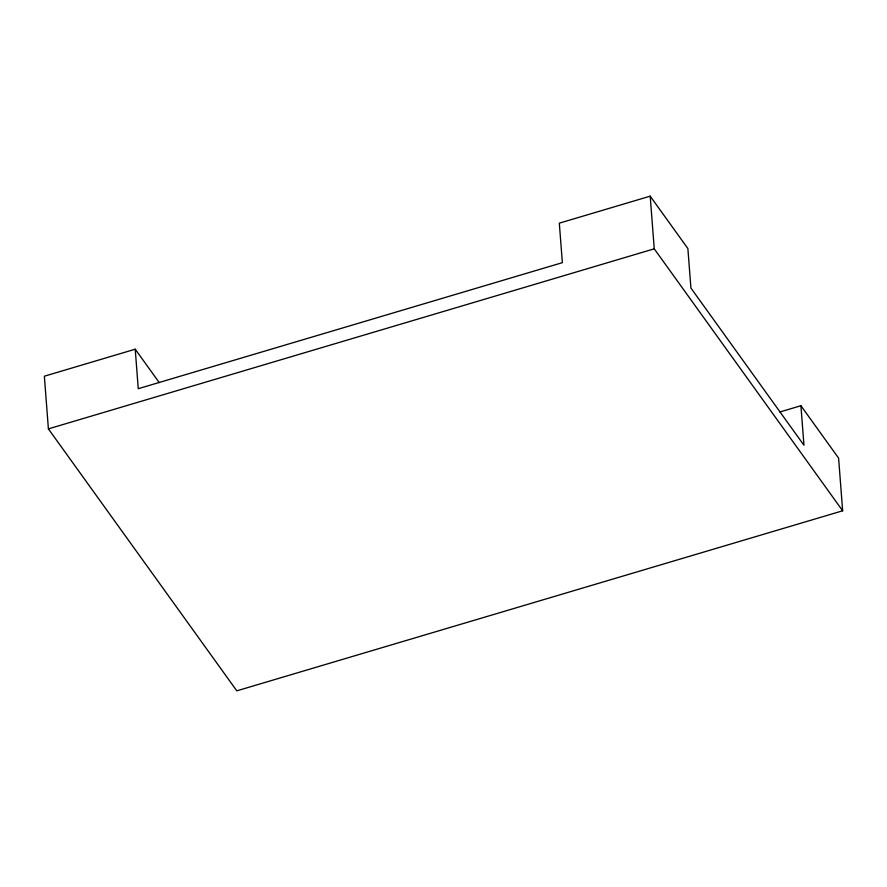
<?xml version="1.0" encoding="UTF-8"?>
<svg xmlns="http://www.w3.org/2000/svg" width="887" height="887" viewBox="0 0 887 887"><rect width="100%" height="100%" fill="white"/><g stroke="black" fill="none" stroke-linecap="round" stroke-linejoin="round"><path stroke-width="1.33" d="M159.283 382.652L135.223 349.201L44.35 376.21L48.397 428.876L236.807 690.84L842.65 510.79L838.603 458.124L800.917 405.725L779.839 411.989M800.917 405.725L803.955 445.23L690.918 288.053L687.88 248.548L650.193 196.16L559.32 223.169L562.358 262.663L138.261 388.706L135.223 349.201M48.397 428.876L654.251 248.826L842.65 510.79M650.193 196.16L654.251 248.826"/></g></svg>
